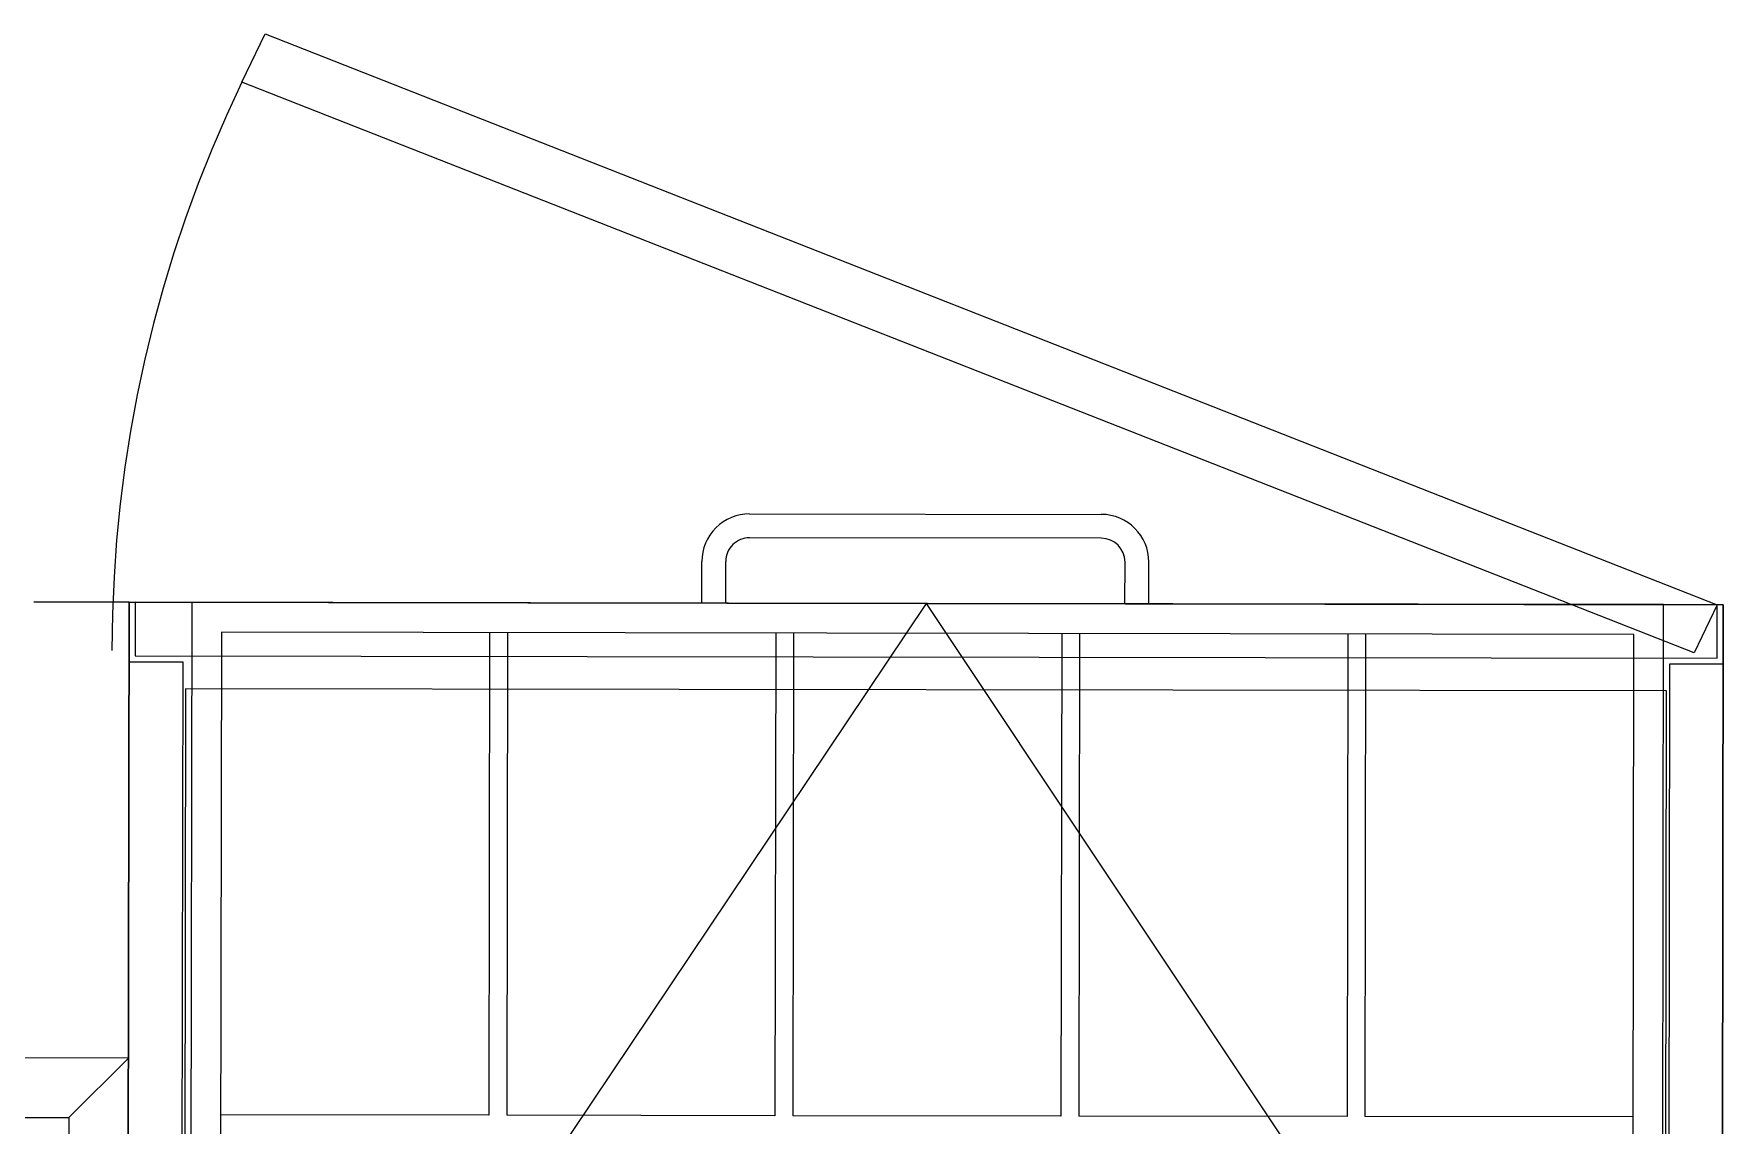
# Model space of a CAD drawing. Header units: inches. Extents: x 54 to 199, y 70 to 109.
# Drawn here: x 145.215 to 145.782, y 78.947 to 79.313 of the extents above; entities that cross this region are included whole.
import ezdxf
from ezdxf.enums import TextEntityAlignment as Align

# ---------------------------------------------------------------- set-up
doc = ezdxf.new("R2010")
doc.units = ezdxf.units.IN
doc.header["$MEASUREMENT"] = 0
doc.linetypes.add('ACAD_ISO03W100', pattern=[30, 12, -18])
doc.layers.add('A000_Non-Print', color=190, linetype='Continuous', plot=False)
doc.layers.add('A001_Pen01', color=1, linetype='Continuous')
doc.layers.add('A002_Pen02', color=2, linetype='Continuous')
doc.layers.add('GOLDCLADDING', color=7, linetype='Continuous', true_color=0xffc20a)
doc.styles.add('ROMANS', font='romans.shx')

# ---------------------------------------------------------------- blocks, each defined once
blk = doc.blocks.new('GRWRFHRH')
at = {"color": 252, "linetype": 'ACAD_ISO03W100'}
for p, q in [((5.3067, 6.62737), (5.31449, 6.6436)), ((5.31449, 6.6436), (5.80186, 6.45198)), ((5.79407, 6.43576), (5.3067, 6.62737)), ((5.27086, 6.45277), (5.27084, 6.43477)), ((5.80186, 6.45198), (5.27086, 6.45277)), ((5.53636, 6.45237), (5.26827, 6.05277)), ((5.53636, 6.45237), (5.80327, 6.05198)), ((5.80186, 6.45198), (5.79407, 6.43576)), ((5.80184, 6.43398), (5.80186, 6.45198)), ((5.26827, 6.05277), (5.26883, 6.43277)), ((5.26883, 6.43277), (5.28683, 6.43274)), ((5.27084, 6.43477), (5.80184, 6.43398)), ((5.28683, 6.43274), (5.28627, 6.05275)), ((5.78583, 6.432), (5.7853, 6.072)), ((5.80383, 6.43198), (5.78583, 6.432)), ((5.80327, 6.05198), (5.80383, 6.43198)), ((5.28782, 6.42374), (5.2873, 6.07374)), ((5.78482, 6.42301), (5.28782, 6.42374)), ((5.7843, 6.07301), (5.78482, 6.42301)), ((5.26864, 6.29977), (4.33664, 6.30115)), ((5.24861, 6.2798), (5.26864, 6.29977)), ((5.26864, 6.29977), (5.24861, 6.2798)), ((5.26827, 6.05277), (5.26864, 6.29977)), ((4.35661, 6.28112), (5.24861, 6.2798)), ((5.24861, 6.2798), (5.2483, 6.0728))]:
    blk.add_line(p, q, dxfattribs=at)
at = {"color": 252, "ltscale": 3}
for p, q in [((5.26886, 6.45277), (5.23686, 6.45282)), ((5.26827, 6.05277), (5.26886, 6.45277)), ((5.26827, 6.05277), (5.26886, 6.45277)), ((5.26886, 6.45277), (5.26835, 6.10477)), ((5.80386, 6.45198), (5.26886, 6.45277)), ((5.26886, 6.45277), (5.80386, 6.45198)), ((5.80386, 6.45198), (5.80327, 6.05198)), ((5.80335, 6.10398), (5.80386, 6.45198))]:
    blk.add_line(p, q, dxfattribs=at)
at = {"color": 252, "linetype": 'ACAD_ISO03W100'}
blk.add_ellipse((5.70409, 6.43611), major_axis=(-0.31185, 0.31185), ratio=1, start_param=0.336828, end_param=0.784417, dxfattribs=at)
at = {"layer": 'A000_Non-Print', "color": 252}
for p, q in [((5.28986, 6.45274), (5.28934, 6.10274)), ((5.78386, 6.45201), (5.28986, 6.45274)), ((5.78334, 6.10201), (5.78386, 6.45201))]:
    blk.add_line(p, q, dxfattribs=at)
at = {"layer": 'A001_Pen01', "color": 252}
for p, q in [((5.38985, 6.44259), (5.3896, 6.28059)), ((5.39585, 6.44258), (5.3956, 6.28058)), ((5.48585, 6.44245), (5.4856, 6.28045)), ((5.49185, 6.44244), (5.4916, 6.28044)), ((5.58185, 6.44231), (5.5816, 6.28031)), ((5.58785, 6.4423), (5.5876, 6.2803)), ((5.67785, 6.44216), (5.6776, 6.28016)), ((5.68385, 6.44216), (5.6836, 6.28016)), ((5.3896, 6.28059), (5.2996, 6.28073)), ((5.4856, 6.28045), (5.3956, 6.28058)), ((5.5816, 6.28031), (5.4916, 6.28044)), ((5.6776, 6.28016), (5.5876, 6.2803)), ((5.77361, 6.28002), (5.6836, 6.28016))]:
    blk.add_line(p, q, dxfattribs=at)
at = {"layer": 'A002_Pen02', "color": 252}
for p, q in [((5.47711, 6.48246), (5.59511, 6.48229)), ((5.5951, 6.47429), (5.4771, 6.47446)), ((5.46107, 6.45249), (5.46109, 6.46649)), ((5.46907, 6.45247), (5.46909, 6.46647)), ((5.60307, 6.45228), (5.60309, 6.46628)), ((5.61107, 6.45226), (5.61109, 6.46626)), ((5.28986, 6.45274), (5.28934, 6.10274)), ((5.78386, 6.45201), (5.28986, 6.45274)), ((5.78334, 6.10201), (5.78386, 6.45201)), ((5.29984, 6.44273), (5.29935, 6.11273)), ((5.77385, 6.44202), (5.29984, 6.44273)), ((5.77336, 6.11202), (5.77385, 6.44202))]:
    blk.add_line(p, q, dxfattribs=at)
for centre, major_axis, start_param, end_param in [((5.47709, 6.46646), (0.01131, 0.01131), 0.783914, 2.354711), ((5.59509, 6.46629), (-0.01131, 0.01131), 3.925507, 5.496303), ((5.47709, 6.46646), (0.00566, 0.00566), 0.783914, 2.354711), ((5.59509, 6.46629), (-0.00566, 0.00566), 3.925507, 5.496303)]:
    blk.add_ellipse(centre, major_axis=major_axis, ratio=1, start_param=start_param, end_param=end_param, dxfattribs=at)
at = {"color": 252, "style": 'ROMANS'}
for p in [(-5.11757, 7.45916, 0), (3.16531, 4.70638, 0), (-5.11757, 4.62872, 0)]:
    blk.add_attdef('ELEV', text='', height=0.10354, dxfattribs=at).set_placement(p, align=Align.BOTTOM_LEFT)
for p in [(-5.11757, 7.39034, 0), (3.16531, 4.63756, 0), (-5.11757, 4.5599, 0)]:
    blk.add_attdef('LEVEL', text='', height=0.10354, dxfattribs=at).set_placement(p, align=Align.TOP_LEFT)

msp = doc.modelspace()

# ---------------------------------------------------------------- block references
at = {"layer": 'GOLDCLADDING'}
msp.add_blockref('GRWRFHRH', (139.97813, 72.66933, 0), dxfattribs=at)

doc.saveas('drawing.dxf')
